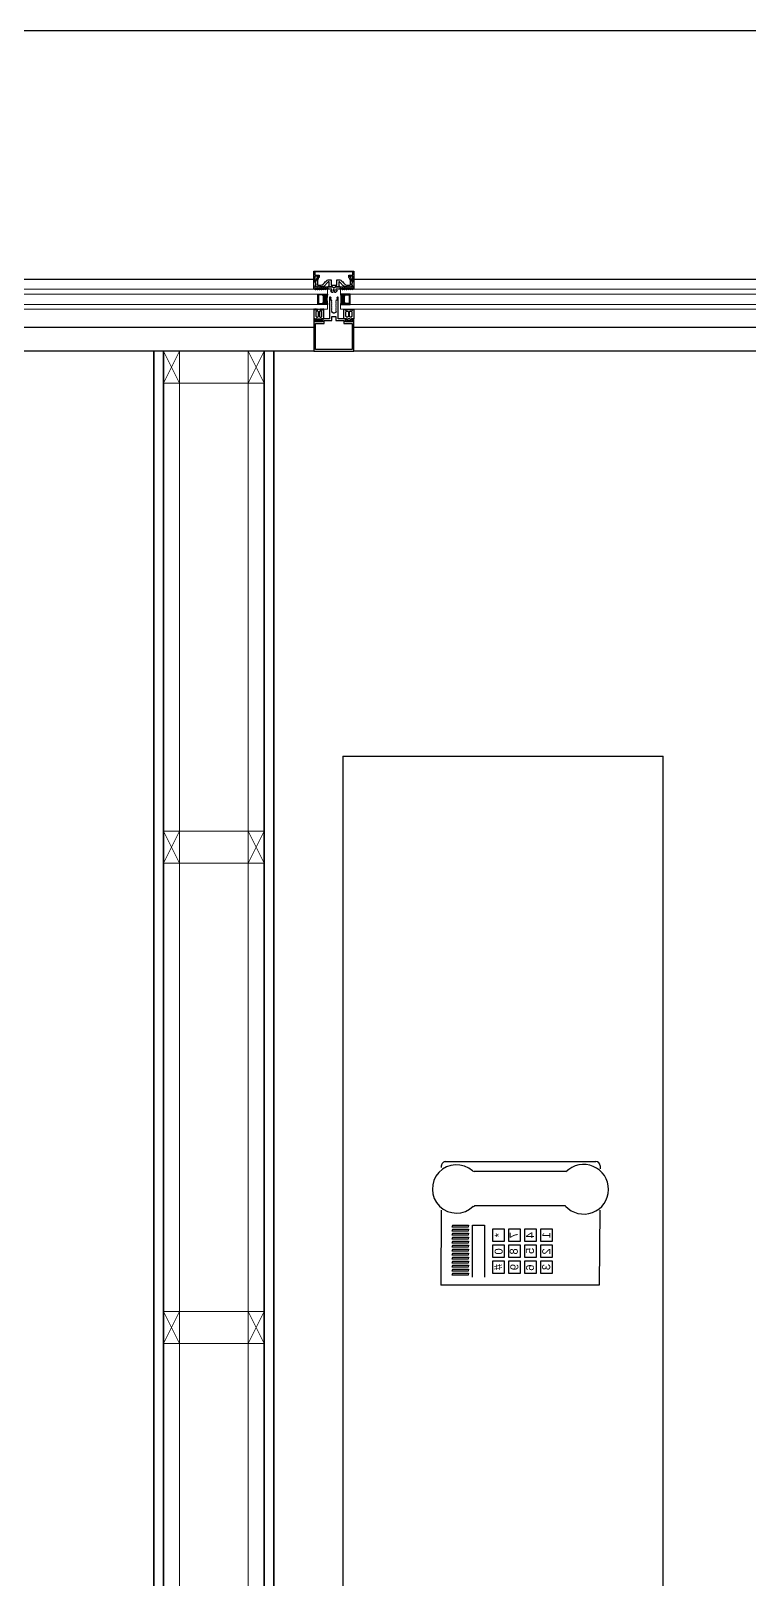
# Model space of a CAD drawing. Header units: centimetres. Extents: x 681015 to 688218, y 3995806 to 4004619.
# Drawn here: x 683788.7 to 683878.4, y 4003254.3 to 4003447.7 of the extents above; entities that cross this region are included whole.
import ezdxf
from ezdxf.enums import TextEntityAlignment as Align

# ---------------------------------------------------------------- set-up
doc = ezdxf.new("R2010")
doc.units = ezdxf.units.CM
doc.header["$LTSCALE"] = 100
doc.header["$MEASUREMENT"] = 0
doc.linetypes.add('DUZ', pattern=[500, 500])
doc.layers.get('0').update_dxf_attribs({"linetype": 'DUZ'})
for name, color, linetype in [('A-TEFRİŞ 2', 35, 'Continuous'), ('ALM', 113, 'Continuous'), ('DUV', 4, 'Continuous'), ('GOR1', 9, 'Continuous'), ('TARAMA', 54, 'Continuous')]:
    doc.layers.add(name, color=color, linetype=linetype)
for name, color, linetype, lineweight in [('CAM', 151, 'Continuous', 15), ('no3_alçıpan kesit', 14, 'Continuous', 20), ('no3_kutu profil gorunus', 8, 'Continuous', 0), ('no3_kutuprofil kesit', 74, 'Continuous', 18)]:
    doc.layers.add(name, color=color, linetype=linetype, lineweight=lineweight)
doc.styles.get("Standard").update_dxf_attribs({"font": 'arial.ttf'})

# ---------------------------------------------------------------- blocks, each defined once
blk = doc.blocks.new('A$C5FE96F92')
at = {"layer": 'TARAMA'}
h = blk.add_hatch(dxfattribs=at)
h.set_pattern_fill('DOTS', color=4, scale=0.2, style=0)
h.set_pattern_definition([(0, (790.05817, 737.7273), (0.15875, 0.3175), [0, -0.3175])])
edge = h.paths.add_edge_path()
edge.add_line((13, 6.1), (10.8, 4))
edge.add_line((10.8, 4), (2.1, 4))
edge.add_line((2.1, 4), (0, 6.1))
edge.add_line((0, 6.1), (0, 0))
edge.add_arc((6.5, -29.7), 30.4, 77.6638, 102.3361, ccw=False)
edge.add_line((13, 0), (13, 6.1))
at = {"layer": 'TARAMA', "color": 0}
blk.add_lwpolyline([(13, 12.1), (6.9, 12.1), (6.9, 11.1), (12, 11.1), (12, 6.5), (10.4, 5), (2.5, 5), (1, 6.5), (1, 11.1), (6.5, 11.1), (6.5, 12.1), (0, 12.1), (0, 6.1), (2.1, 4), (10.8, 4), (13, 6.1)], close=True, dxfattribs=at)
blk.add_lwpolyline([(13, 6.1), (10.8, 4), (2.1, 4), (0, 6.1), (0, 0, -0.108071), (13, 0)], format="xyb", close=True, dxfattribs=at)
blk = doc.blocks.new('A$C195C4F4A')
at = {"color": 0}
for points in [[(0, 15.4), (0.8, 15.4, -0.275602), (0.9, 15.3, -0.004194), (0.9, 15.3), (1.5, 14.5, 0.280116), (1.7, 14.4), (2.3, 14.4, 0.708972), (2.3, 14.6), (1.7, 15.1, -0.796856), (1.8, 15.4), (2.1, 15.4, -0.115115), (2.3, 15.3), (3.4, 14.5, 0.22004), (3.9, 14.4), (4, 14.4, 0.817314), (4.1, 14.7), (3.2, 15.1, -0.557577), (3.3, 15.4), (3.9, 15.4, -0.094678), (4.2, 15.3), (5.6, 14.9, 0.12718), (5.8, 14.9), (6.6, 14.9, 0.12718), (6.8, 14.9), (8.2, 15.3, -0.094678), (8.5, 15.4), (9.1, 15.4, -0.557577), (9.2, 15.1), (8.3, 14.7, 0.817314), (8.4, 14.4), (8.5, 14.4, 0.22004), (9, 14.5), (10.1, 15.3, -0.115115), (10.3, 15.4), (10.6, 15.4, -0.796856), (10.7, 15.1), (10.1, 14.6, 0.708972), (10.1, 14.4), (10.7, 14.4, 0.280116), (10.9, 14.5), (11.5, 15.3, -0.28012), (11.6, 15.4), (12.4, 15.4), (12.4, 3.4), (11.6, 3.4), (9.4, 3.8, 0.414214), (9.2, 3.6), (9.2, 2.1, 0.488737), (9.4, 2), (10.6, 2.3, -0.590166), (10.8, 2.1), (10.4, 1.5), (7.9, 0, -0.078055), (7.8, 0), (4.6, 0, -0.078055), (4.5, 0), (2, 1.5), (1.6, 2.1, -0.590166), (1.7, 2.3), (2.9, 2, 0.488737), (3.2, 2.1), (3.2, 3.6, 0.414214), (3, 3.8), (0.8, 3.4), (0, 3.4)], [(2.5, 6.6), (2.5, 12, -0.414214), (3.5, 13), (4.5, 13, -0.414214), (5.5, 12), (5.5, 6.6, -0.414214), (4.5, 5.6), (3.5, 5.6, -0.414214)], [(4.2, 2.7), (4.2, 1.6, 0.414214), (4.7, 1.1), (7.7, 1.1, 0.414214), (8.2, 1.6), (8.2, 2.7, 0.414214), (7.7, 3.2), (4.7, 3.2, 0.414214)], [(6.8, 6.6), (6.8, 12, -0.414214), (7.8, 13), (8.8, 13, -0.414214), (9.8, 12), (9.8, 6.6, -0.414214), (8.8, 5.6), (7.8, 5.6, -0.414214)]]:
    blk.add_lwpolyline(points, format="xyb", close=True, dxfattribs=at)

msp = doc.modelspace()

# ---------------------------------------------------------------- linework, layer by layer
msp.add_lwpolyline([(683826.19, 4003415.94), (683826.89, 4003415.94), (683826.89, 4003416.63), (683827.27, 4003416.63, -0.142905), (683827.73, 4003416.23, 0.157661), (683828.11, 4003415.95), (683828.53, 4003415.95, 0.459998), (683828.6, 4003416.01), (683828.6, 4003416.51), (683828.46, 4003416.9), (683828.39, 4003416.9), (683828.39, 4003417.05), (683828.56, 4003417.05), (683828.84, 4003416.29), (683828.84, 4003416.28), (683828.84, 4003416.27, 0.105867), (683828.78, 4003416.13, 0.126455), (683828.79, 4003416.01), (683828.89, 4003415.74), (683828.83, 4003415.74), (683828.82, 4003415.72), (683828.79, 4003415.76), (683828.76, 4003415.72), (683828.73, 4003415.76), (683828.7, 4003415.72), (683828.67, 4003415.76), (683828.64, 4003415.72), (683828.61, 4003415.76), (683828.58, 4003415.72), (683828.55, 4003415.76), (683828.52, 4003415.72), (683828.49, 4003415.76), (683828.46, 4003415.72), (683828.43, 4003415.76), (683828.4, 4003415.72), (683828.37, 4003415.76), (683828.34, 4003415.72), (683828.31, 4003415.76), (683828.28, 4003415.72), (683828.25, 4003415.76), (683828.22, 4003415.72), (683828.19, 4003415.76), (683828.17, 4003415.74), (683828.06, 4003415.74, -0.212081), (683827.55, 4003416.03, 0.116538), (683827.25, 4003416.35), (683827.14, 4003416.35), (683827.14, 4003415.89), (683827.14, 4003415.89, -0.797123), (683827.14, 4003415.89), (683827.14, 4003415.89), (683827.27, 4003415.79, -0.797123), (683827.27, 4003415.74), (683827.27, 4003415.74), (683827.27, 4003415.74), (683826.76, 4003415.74), (683826.76, 4003415.74), (683826.76, 4003415.74, 0.253164), (683826.68, 4003415.69, -0.253164), (683826.54, 4003415.62, -0.253164), (683826.4, 4003415.69, 0.253164), (683826.32, 4003415.74), (683826.32, 4003415.74), (683826.32, 4003415.74), (683825.81, 4003415.74), (683825.81, 4003415.74), (683825.81, 4003415.74, -0.797123), (683825.81, 4003415.79), (683825.94, 4003415.89), (683825.94, 4003415.89, -0.797123), (683825.94, 4003415.89), (683825.94, 4003415.89), (683825.94, 4003416.35), (683825.84, 4003416.35, 0.116538), (683825.53, 4003416.03, -0.212081), (683825.02, 4003415.74), (683824.91, 4003415.74), (683824.9, 4003415.76), (683824.87, 4003415.72), (683824.84, 4003415.76), (683824.81, 4003415.72), (683824.78, 4003415.76), (683824.75, 4003415.72), (683824.72, 4003415.76), (683824.69, 4003415.72), (683824.66, 4003415.76), (683824.63, 4003415.72), (683824.6, 4003415.76), (683824.57, 4003415.72), (683824.54, 4003415.76), (683824.51, 4003415.72), (683824.48, 4003415.76), (683824.45, 4003415.72), (683824.42, 4003415.76), (683824.39, 4003415.72), (683824.36, 4003415.76), (683824.33, 4003415.72), (683824.3, 4003415.76), (683824.27, 4003415.72), (683824.25, 4003415.74), (683824.19, 4003415.74), (683824.29, 4003416.01, 0.126455), (683824.3, 4003416.13, 0.105867), (683824.24, 4003416.27), (683824.24, 4003416.28), (683824.24, 4003416.29), (683824.52, 4003417.05), (683824.69, 4003417.05), (683824.69, 4003416.9), (683824.62, 4003416.9), (683824.48, 4003416.51), (683824.48, 4003416.01, 0.459998), (683824.55, 4003415.95), (683824.97, 4003415.95, 0.157661), (683825.35, 4003416.23, -0.142905), (683825.82, 4003416.63), (683826.19, 4003416.63), (683826.19, 4003415.94)], format="xyb")
msp.add_lwpolyline([(683826.68, 4003415.69, 0.253164), (683826.68, 4003415.69, -0.253164), (683826.76, 4003415.74), (683828.9, 4003415.74, -0.211017), (683828.91, 4003415.73, 0.38663), (683829.03, 4003415.72, -0.70801), (683829.04, 4003415.72), (683829.04, 4003415.44), (683828.99, 4003415.44), (683828.85, 4003415.54, 0.216707), (683828.77, 4003415.54, 0.471691), (683828.76, 4003415.51), (683828.88, 4003415.39, -0.340332), (683828.86, 4003415.36, -0.372354), (683828.85, 4003415.36), (683828.6, 4003415.54, 0.216707), (683828.52, 4003415.54, 0.471691), (683828.51, 4003415.51), (683828.63, 4003415.39, -0.340332), (683828.62, 4003415.36, -0.372354), (683828.6, 4003415.36), (683828.36, 4003415.54, 0.216707), (683828.27, 4003415.54, 0.471691), (683828.26, 4003415.52), (683828.38, 4003415.39, -0.340332), (683828.37, 4003415.36, -0.372354), (683828.35, 4003415.36), (683828.11, 4003415.54, 0.216707), (683828.03, 4003415.54, 0.471691), (683828.01, 4003415.52), (683828.14, 4003415.39, -0.340332), (683828.12, 4003415.36, -0.372354), (683828.11, 4003415.36), (683827.86, 4003415.54, 0.216707), (683827.78, 4003415.55, 0.471691), (683827.77, 4003415.52), (683827.89, 4003415.39, -0.340332), (683827.87, 4003415.36, -0.372354), (683827.86, 4003415.36), (683827.61, 4003415.54, 0.216707), (683827.53, 4003415.55, 0.471691), (683827.52, 4003415.52), (683827.64, 4003415.39, -0.340332), (683827.63, 4003415.36, -0.372354), (683827.61, 4003415.36), (683827.37, 4003415.54, 0.216707), (683827.29, 4003415.55, 0.471691), (683827.27, 4003415.52), (683827.27, 4003415.44), (683826.79, 4003415.44), (683826.79, 4003415.22), (683826.96, 4003415.29), (683826.93, 4003415.22), (683826.74, 4003415.04, -0.076659), (683826.73, 4003415.04), (683826.69, 4003415.04, -0.414214), (683826.67, 4003415.06), (683826.57, 4003415.41, 0.349501), (683826.57, 4003415.41, 0.796268), (683826.51, 4003415.41), (683826.41, 4003415.06, -0.414214), (683826.39, 4003415.04), (683826.35, 4003415.04, -0.076659), (683826.34, 4003415.04), (683826.15, 4003415.22), (683826.13, 4003415.29), (683826.29, 4003415.22), (683826.29, 4003415.44), (683825.81, 4003415.44), (683825.81, 4003415.52, 0.471691), (683825.8, 4003415.55, 0.216707), (683825.71, 4003415.54), (683825.47, 4003415.36, -0.372354), (683825.46, 4003415.36, -0.340332), (683825.44, 4003415.39), (683825.56, 4003415.52, 0.471691), (683825.55, 4003415.55, 0.216707), (683825.47, 4003415.54), (683825.22, 4003415.36, -0.372354), (683825.21, 4003415.36, -0.340332), (683825.19, 4003415.39), (683825.32, 4003415.52, 0.471691), (683825.3, 4003415.55, 0.216707), (683825.22, 4003415.54), (683824.98, 4003415.36, -0.372354), (683824.96, 4003415.36, -0.340332), (683824.95, 4003415.39), (683825.07, 4003415.52, 0.471691), (683825.06, 4003415.54, 0.216707), (683824.97, 4003415.54), (683824.73, 4003415.36, -0.372354), (683824.71, 4003415.36, -0.340332), (683824.7, 4003415.39), (683824.82, 4003415.52, 0.471691), (683824.81, 4003415.54, 0.216707), (683824.73, 4003415.54), (683824.48, 4003415.36, -0.372354), (683824.47, 4003415.36, -0.340332), (683824.45, 4003415.39), (683824.57, 4003415.51, 0.471691), (683824.56, 4003415.54, 0.216707), (683824.48, 4003415.54), (683824.23, 4003415.36, -0.372354), (683824.22, 4003415.36, -0.340332), (683824.21, 4003415.39), (683824.33, 4003415.51, 0.471691), (683824.31, 4003415.54, 0.216707), (683824.23, 4003415.54), (683824.09, 4003415.44), (683824.04, 4003415.44), (683824.04, 4003415.72, -0.70801), (683824.05, 4003415.72, 0.38663), (683824.17, 4003415.73, -0.211017), (683824.19, 4003415.74), (683826.32, 4003415.74, -0.253164), (683826.4, 4003415.69, 0.541002)], format="xyb", close=True)
at = {"layer": 'A-TEFRİŞ 2'}
for p, q in [((683827.67, 4003357.09), (683867.67, 4003357.09)), ((683827.67, 4003357.09), (683827.67, 4003247.79)), ((683867.67, 4003247.79), (683867.67, 4003357.09)), ((683843.86, 4003305.27), (683844.06, 4003305.18)), ((683855.56, 4003305.18), (683844.06, 4003305.18)), ((683859.79, 4003305.91), (683859.79, 4003305.53)), ((683843.96, 4003300.84), (683844.09, 4003300.9)), ((683855.46, 4003300.9), (683844.09, 4003300.9)), ((683841.32, 4003298.23), (683841.39, 4003298.51)), ((683841.34, 4003298.48), (683843.34, 4003298.48)), ((683843.34, 4003298.48), (683843.32, 4003298.23)), ((683843.84, 4003298.48), (683845.34, 4003298.48)), ((683843.84, 4003291.98), (683843.84, 4003298.48)), ((683845.34, 4003298.48), (683845.34, 4003291.98)), ((683843.32, 4003298.23), (683841.32, 4003298.23)), ((683841.32, 4003297.73), (683841.39, 4003298.01)), ((683843.32, 4003297.73), (683841.32, 4003297.73)), ((683841.32, 4003297.23), (683841.39, 4003297.51)), ((683843.32, 4003297.23), (683841.32, 4003297.23)), ((683841.32, 4003296.73), (683841.39, 4003297.01)), ((683843.32, 4003296.73), (683841.32, 4003296.73)), ((683841.34, 4003297.98), (683843.34, 4003297.98)), ((683841.34, 4003297.48), (683843.34, 4003297.48)), ((683841.34, 4003296.98), (683843.34, 4003296.98)), ((683843.34, 4003297.98), (683843.32, 4003297.73)), ((683843.34, 4003297.48), (683843.32, 4003297.23)), ((683843.34, 4003296.98), (683843.32, 4003296.73)), ((683841.32, 4003296.23), (683841.39, 4003296.51)), ((683843.32, 4003296.23), (683841.32, 4003296.23)), ((683841.32, 4003295.73), (683841.39, 4003296.01)), ((683843.32, 4003295.73), (683841.32, 4003295.73)), ((683841.32, 4003295.23), (683841.39, 4003295.51)), ((683843.32, 4003295.23), (683841.32, 4003295.23)), ((683841.32, 4003294.73), (683841.39, 4003295.01)), ((683843.32, 4003294.73), (683841.32, 4003294.73)), ((683841.34, 4003296.48), (683843.34, 4003296.48)), ((683841.34, 4003295.98), (683843.34, 4003295.98)), ((683841.34, 4003295.48), (683843.34, 4003295.48)), ((683841.34, 4003294.98), (683843.34, 4003294.98)), ((683843.34, 4003296.48), (683843.32, 4003296.23)), ((683843.34, 4003295.98), (683843.32, 4003295.73)), ((683843.34, 4003295.48), (683843.32, 4003295.23)), ((683843.34, 4003294.98), (683843.32, 4003294.73)), ((683841.32, 4003294.23), (683841.39, 4003294.51)), ((683843.32, 4003294.23), (683841.32, 4003294.23)), ((683841.32, 4003293.73), (683841.39, 4003294.01)), ((683843.32, 4003293.73), (683841.32, 4003293.73)), ((683841.32, 4003293.23), (683841.39, 4003293.51)), ((683843.32, 4003293.23), (683841.32, 4003293.23)), ((683841.32, 4003292.73), (683841.39, 4003293.01)), ((683843.32, 4003292.73), (683841.32, 4003292.73)), ((683841.34, 4003294.48), (683843.34, 4003294.48)), ((683841.34, 4003293.98), (683843.34, 4003293.98)), ((683841.34, 4003293.48), (683843.34, 4003293.48)), ((683841.34, 4003292.98), (683843.34, 4003292.98)), ((683843.34, 4003294.48), (683843.32, 4003294.23)), ((683843.34, 4003293.98), (683843.32, 4003293.73)), ((683843.34, 4003293.48), (683843.32, 4003293.23)), ((683843.34, 4003292.98), (683843.32, 4003292.73)), ((683859.69, 4003290.99), (683839.9, 4003290.99)), ((683841.32, 4003292.23), (683841.39, 4003292.51)), ((683843.32, 4003292.23), (683841.32, 4003292.23)), ((683841.34, 4003292.48), (683843.34, 4003292.48)), ((683843.34, 4003292.48), (683843.32, 4003292.23))]:
    msp.add_line(p, q, dxfattribs=at)
for points in [[(683840.5, 4003306.43), (683859.25, 4003306.43)], [(683839.99, 4003305.69), (683839.99, 4003305.93)], [(683839.96, 4003300.38), (683839.9, 4003290.99)], [(683859.75, 4003300.38), (683859.69, 4003290.99)], [(683846.34, 4003297.98), (683846.34, 4003296.48), (683847.84, 4003296.48), (683847.84, 4003297.98), (683846.34, 4003297.98)], [(683848.34, 4003297.98), (683848.34, 4003296.48), (683849.84, 4003296.48), (683849.84, 4003297.98), (683848.34, 4003297.98)], [(683850.34, 4003297.98), (683850.34, 4003296.48), (683851.84, 4003296.48), (683851.84, 4003297.98), (683850.34, 4003297.98)], [(683852.34, 4003297.98), (683852.34, 4003296.48), (683853.84, 4003296.48), (683853.84, 4003297.98), (683852.34, 4003297.98)], [(683846.34, 4003295.98), (683846.34, 4003294.48), (683847.84, 4003294.48), (683847.84, 4003295.98), (683846.34, 4003295.98)], [(683848.34, 4003295.98), (683848.34, 4003294.48), (683849.84, 4003294.48), (683849.84, 4003295.98), (683848.34, 4003295.98)], [(683850.34, 4003295.98), (683850.34, 4003294.48), (683851.84, 4003294.48), (683851.84, 4003295.98), (683850.34, 4003295.98)], [(683852.34, 4003295.98), (683852.34, 4003294.48), (683853.84, 4003294.48), (683853.84, 4003295.98), (683852.34, 4003295.98)], [(683846.34, 4003293.98), (683846.34, 4003292.48), (683847.84, 4003292.48), (683847.84, 4003293.98), (683846.34, 4003293.98)], [(683848.34, 4003293.98), (683848.34, 4003292.48), (683849.84, 4003292.48), (683849.84, 4003293.98), (683848.34, 4003293.98)], [(683850.34, 4003293.98), (683850.34, 4003292.48), (683851.84, 4003292.48), (683851.84, 4003293.98), (683850.34, 4003293.98)], [(683852.34, 4003293.98), (683852.34, 4003292.48), (683853.84, 4003292.48), (683853.84, 4003293.98), (683852.34, 4003293.98)]]:
    msp.add_lwpolyline(points, dxfattribs=at)
for centre, radius, start, end in [((683840.49, 4003305.93), 0.499, 89.6303, 179.6918), ((683859.25, 4003305.9), 0.537, 1.2719, 88.737), ((683841.86, 4003303.02), 3.02, 48.4275, 314.0038), ((683857.75, 4003302.98), 3.1, 222.4296, 135.7422), ((683841.86, 4003303.02), 3.02, 315.3643, 315.3777), ((683841.86, 4003303.02), 3.02, 316.1332, 316.1335)]:
    msp.add_arc(centre, radius, start, end, dxfattribs=at)
at = {"layer": 'ALM'}
for points in [[(683824.16, 4003417.59), (683824.16, 4003417.59), (683824.16, 4003417.19), (683824.69, 4003417.19), (683824.69, 4003417.07), (683824.16, 4003417.07), (683824.16, 4003416.37), (683824.26, 4003416.2, -0.221695), (683824.28, 4003416), (683824.21, 4003415.76, -0.760324), (683824.04, 4003415.78), (683824.04, 4003417.71), (683824.04, 4003417.71), (683829.04, 4003417.71), (683829.04, 4003415.78, -0.760324), (683828.87, 4003415.76), (683828.8, 4003416, -0.221695), (683828.82, 4003416.2), (683828.92, 4003416.37), (683828.92, 4003417.07), (683828.39, 4003417.07), (683828.39, 4003417.19), (683828.92, 4003417.19), (683828.92, 4003417.59)], [(683826.29, 4003413.02), (683826.26, 4003413.06), (683826.29, 4003413.09), (683826.26, 4003413.13), (683826.29, 4003413.16), (683826.26, 4003413.2), (683826.29, 4003413.23), (683826.26, 4003413.27), (683826.29, 4003413.3), (683826.26, 4003413.34), (683826.29, 4003413.37), (683826.26, 4003413.41), (683826.29, 4003413.44), (683826.26, 4003413.48), (683826.29, 4003413.51), (683826.26, 4003413.55), (683826.29, 4003413.58), (683826.26, 4003413.62), (683826.29, 4003413.65), (683826.26, 4003413.69), (683826.29, 4003413.72), (683826.26, 4003413.76), (683826.29, 4003413.79), (683826.26, 4003413.83), (683826.29, 4003413.86), (683826.26, 4003413.9), (683826.29, 4003413.93), (683826.26, 4003413.97), (683826.29, 4003414), (683826.26, 4003414.04), (683826.29, 4003414.07, 0.361254), (683826.27, 4003414.09), (683826.12, 4003414.09), (683826.12, 4003414.32), (683826.17, 4003414.32, 0.668179), (683826.18, 4003414.36), (683826.11, 4003414.44), (683825.99, 4003414.44), (683825.99, 4003411.74), (683825.08, 4003411.74), (683824.99, 4003411.66), (683824.99, 4003411.65, 0.414214), (683825.02, 4003411.62), (683825.11, 4003411.62), (683825.11, 4003411.37), (683824.17, 4003411.37), (683824.17, 4003411.62), (683824.27, 4003411.62, 0.414214), (683824.29, 4003411.65), (683824.29, 4003411.66), (683824.21, 4003411.74), (683824.04, 4003411.74), (683824.04, 4003407.71), (683829.04, 4003407.71), (683829.04, 4003411.74), (683828.88, 4003411.74), (683828.79, 4003411.66), (683828.79, 4003411.65, 0.414214), (683828.82, 4003411.62), (683828.91, 4003411.62), (683828.91, 4003411.37), (683827.97, 4003411.37), (683827.97, 4003411.62), (683828.07, 4003411.62, 0.414214), (683828.09, 4003411.65), (683828.09, 4003411.66), (683828.01, 4003411.74), (683827.09, 4003411.74), (683827.09, 4003414.44), (683826.98, 4003414.44), (683826.9, 4003414.36, 0.668179), (683826.92, 4003414.32), (683826.96, 4003414.32), (683826.96, 4003414.09), (683826.85, 4003414.09), (683826.79, 4003414.04), (683826.83, 4003414), (683826.79, 4003413.97), (683826.83, 4003413.93), (683826.79, 4003413.9), (683826.83, 4003413.86), (683826.79, 4003413.83), (683826.83, 4003413.79), (683826.79, 4003413.76), (683826.83, 4003413.72), (683826.79, 4003413.69), (683826.83, 4003413.65), (683826.79, 4003413.62), (683826.83, 4003413.58), (683826.79, 4003413.55), (683826.83, 4003413.51), (683826.79, 4003413.48), (683826.83, 4003413.44), (683826.79, 4003413.41), (683826.83, 4003413.37), (683826.79, 4003413.34), (683826.83, 4003413.3), (683826.79, 4003413.27), (683826.83, 4003413.23), (683826.79, 4003413.2), (683826.83, 4003413.16), (683826.79, 4003413.13), (683826.83, 4003413.09), (683826.79, 4003413.06), (683826.83, 4003413.02), (683826.79, 4003412.99), (683826.83, 4003412.95), (683826.79, 4003412.92), (683826.83, 4003412.88), (683826.79, 4003412.85), (683826.83, 4003412.81), (683826.79, 4003412.78), (683826.83, 4003412.74), (683826.79, 4003412.71), (683826.83, 4003412.67), (683826.79, 4003412.64), (683826.83, 4003412.6), (683826.81, 4003412.58), (683826.58, 4003412.45, -0.267949), (683826.5, 4003412.45), (683826.27, 4003412.58), (683826.29, 4003412.6), (683826.26, 4003412.64), (683826.29, 4003412.67), (683826.26, 4003412.71), (683826.29, 4003412.74), (683826.26, 4003412.78), (683826.29, 4003412.81), (683826.26, 4003412.85), (683826.29, 4003412.88), (683826.26, 4003412.92), (683826.29, 4003412.95), (683826.26, 4003412.99)], [(683824.24, 4003411.17), (683825.31, 4003411.17), (683825.31, 4003411.54), (683826.29, 4003411.54), (683826.29, 4003412.04), (683826.79, 4003412.04), (683826.79, 4003411.54), (683827.77, 4003411.54), (683827.77, 4003411.17), (683828.84, 4003411.17), (683828.84, 4003411.17, 1), (683828.84, 4003411.17), (683828.84, 4003407.91, 1), (683828.84, 4003407.91), (683828.84, 4003407.91), (683824.24, 4003407.91), (683824.24, 4003407.91, 1), (683824.24, 4003407.91), (683824.24, 4003411.17, 1), (683824.24, 4003411.17)]]:
    msp.add_lwpolyline(points, format="xyb", close=True, dxfattribs=at)
at = {"layer": 'CAM', "lineweight": 20}
for points in [[(683727.35, 4003414.84), (683727.35, 4003415.44), (683825.64, 4003415.44, -0.414498), (683825.74, 4003415.35), (683825.74, 4003414.84), (683727.35, 4003414.84)], [(683827.35, 4003414.84), (683827.35, 4003415.44), (683925.64, 4003415.44, -0.414498), (683925.73, 4003415.35), (683925.73, 4003414.84), (683827.35, 4003414.84)]]:
    msp.add_lwpolyline(points, format="xyb", dxfattribs=at)
for points in [[(683727.35, 4003412.94), (683727.35, 4003413.54), (683825.74, 4003413.54), (683825.74, 4003412.94), (683727.35, 4003412.94)], [(683827.35, 4003412.94), (683827.35, 4003413.54), (683925.74, 4003413.54), (683925.74, 4003412.94), (683827.35, 4003412.94)]]:
    msp.add_lwpolyline(points, dxfattribs=at)
at = {"layer": 'DUV'}
msp.add_line((685029.04, 4003447.71), (682674.04, 4003447.71), dxfattribs=at)
at = {"layer": 'DUV', "lineweight": -2}
for p, q in [((683804.04, 4003027.71), (683804.04, 4003407.71)), ((683804.04, 4003027.71), (683804.04, 4003407.71)), ((683819.04, 4003027.71), (683819.04, 4003407.71)), ((683819.04, 4003027.71), (683819.04, 4003407.71)), ((683819.04, 4003027.71), (683819.04, 4003407.71))]:
    msp.add_line(p, q, dxfattribs=at)
at = {"layer": 'GOR1'}
for p, q in [((683824.04, 4003416.64), (683729.04, 4003416.64)), ((683924.04, 4003416.64), (683829.04, 4003416.64)), ((683729.04, 4003410.68), (683824.04, 4003410.68)), ((683829.04, 4003410.68), (683924.04, 4003410.68)), ((683824.04, 4003407.71), (683729.04, 4003407.71)), ((683924.04, 4003407.71), (683829.04, 4003407.71))]:
    msp.add_line(p, q, dxfattribs=at)
at = {"layer": 'no3_alçıpan kesit', "lineweight": 35}
for p, q in [((683804.04, 4003407.71), (683804.04, 4003027.71)), ((683805.24, 4003407.71), (683805.24, 4003027.71)), ((683817.84, 4003407.71), (683817.84, 4003027.71)), ((683819.04, 4003407.71), (683819.04, 4003027.71))]:
    msp.add_line(p, q, dxfattribs=at)
at = {"layer": 'no3_kutu profil gorunus'}
for points in [[(683807.24, 4003407.71), (683815.84, 4003407.71), (683815.84, 4003403.71), (683807.24, 4003403.71)], [(683807.24, 4003403.71), (683805.24, 4003403.71), (683805.24, 4003030.51), (683807.24, 4003030.51)], [(683815.84, 4003030.51), (683817.84, 4003030.51), (683817.84, 4003403.71), (683815.84, 4003403.71)], [(683807.24, 4003347.71), (683815.84, 4003347.71), (683815.84, 4003343.71), (683807.24, 4003343.71)], [(683807.24, 4003287.71), (683815.84, 4003287.71), (683815.84, 4003283.71), (683807.24, 4003283.71)]]:
    msp.add_lwpolyline(points, close=True, dxfattribs=at)
at = {"layer": 'no3_kutuprofil kesit'}
for points in [[(683807.24, 4003407.71), (683807.24, 4003403.71), (683805.24, 4003403.71), (683805.24, 4003407.71), (683807.24, 4003407.71), (683805.24, 4003403.71), (683807.24, 4003403.71), (683805.24, 4003407.71)], [(683817.84, 4003407.71), (683817.84, 4003403.71), (683815.84, 4003403.71), (683815.84, 4003407.71), (683817.84, 4003407.71), (683815.84, 4003403.71), (683817.84, 4003403.71), (683815.84, 4003407.71)], [(683807.24, 4003347.71), (683807.24, 4003343.71), (683805.24, 4003343.71), (683805.24, 4003347.71), (683807.24, 4003347.71), (683805.24, 4003343.71), (683807.24, 4003343.71), (683805.24, 4003347.71)], [(683817.84, 4003347.71), (683817.84, 4003343.71), (683815.84, 4003343.71), (683815.84, 4003347.71), (683817.84, 4003347.71), (683815.84, 4003343.71), (683817.84, 4003343.71), (683815.84, 4003347.71)], [(683807.24, 4003287.71), (683807.24, 4003283.71), (683805.24, 4003283.71), (683805.24, 4003287.71), (683807.24, 4003287.71), (683805.24, 4003283.71), (683807.24, 4003283.71), (683805.24, 4003287.71)], [(683817.84, 4003287.71), (683817.84, 4003283.71), (683815.84, 4003283.71), (683815.84, 4003287.71), (683817.84, 4003287.71), (683815.84, 4003283.71), (683817.84, 4003283.71), (683815.84, 4003287.71)]]:
    msp.add_lwpolyline(points, dxfattribs=at)

# ---------------------------------------------------------------- block references
at = {"yscale": 0.1000000005587935}
for p, xscale, zscale, rotation in [((683825.74, 4003414.84), -0.1000000005587935, 0.1, 89.99999999999912), ((683827.35, 4003414.84), 0.1000000005587935, 0.1000000005587935, 270)]:
    msp.add_blockref('A$C5FE96F92', p, dxfattribs=dict(at, xscale=xscale, zscale=zscale, rotation=rotation))
at = {"linetype": 'ByBlock', "yscale": 0.1000000005587935}
for p, xscale, zscale in [((683825.28, 4003411.4), -0.1000000005587935, 0.1), ((683827.8, 4003411.4), 0.1000000005587935, 0.1000000005587935)]:
    msp.add_blockref('A$C195C4F4A', p, dxfattribs=dict(at, xscale=xscale, zscale=zscale))

# ---------------------------------------------------------------- texts
at = {"layer": 'A-TEFRİŞ 2', "text_generation_flag": 4}
for s, p in [('*', (683847.12, 4003297.24)), ('7', (683849.01, 4003297.24)), ('4', (683851.04, 4003297.24)), ('1', (683853.06, 4003297.24)), ('0', (683847.12, 4003295.21)), ('8', (683849.01, 4003295.21)), ('5', (683851.04, 4003295.28)), ('2', (683853.06, 4003295.21)), ('#', (683847.05, 4003293.26)), ('9', (683849.08, 4003293.26)), ('6', (683851.04, 4003293.19)), ('3', (683853.06, 4003293.26))]:
    msp.add_text(s, height=1, rotation=270, dxfattribs=at).set_placement(p, align=Align.MIDDLE)

doc.saveas('drawing.dxf')
